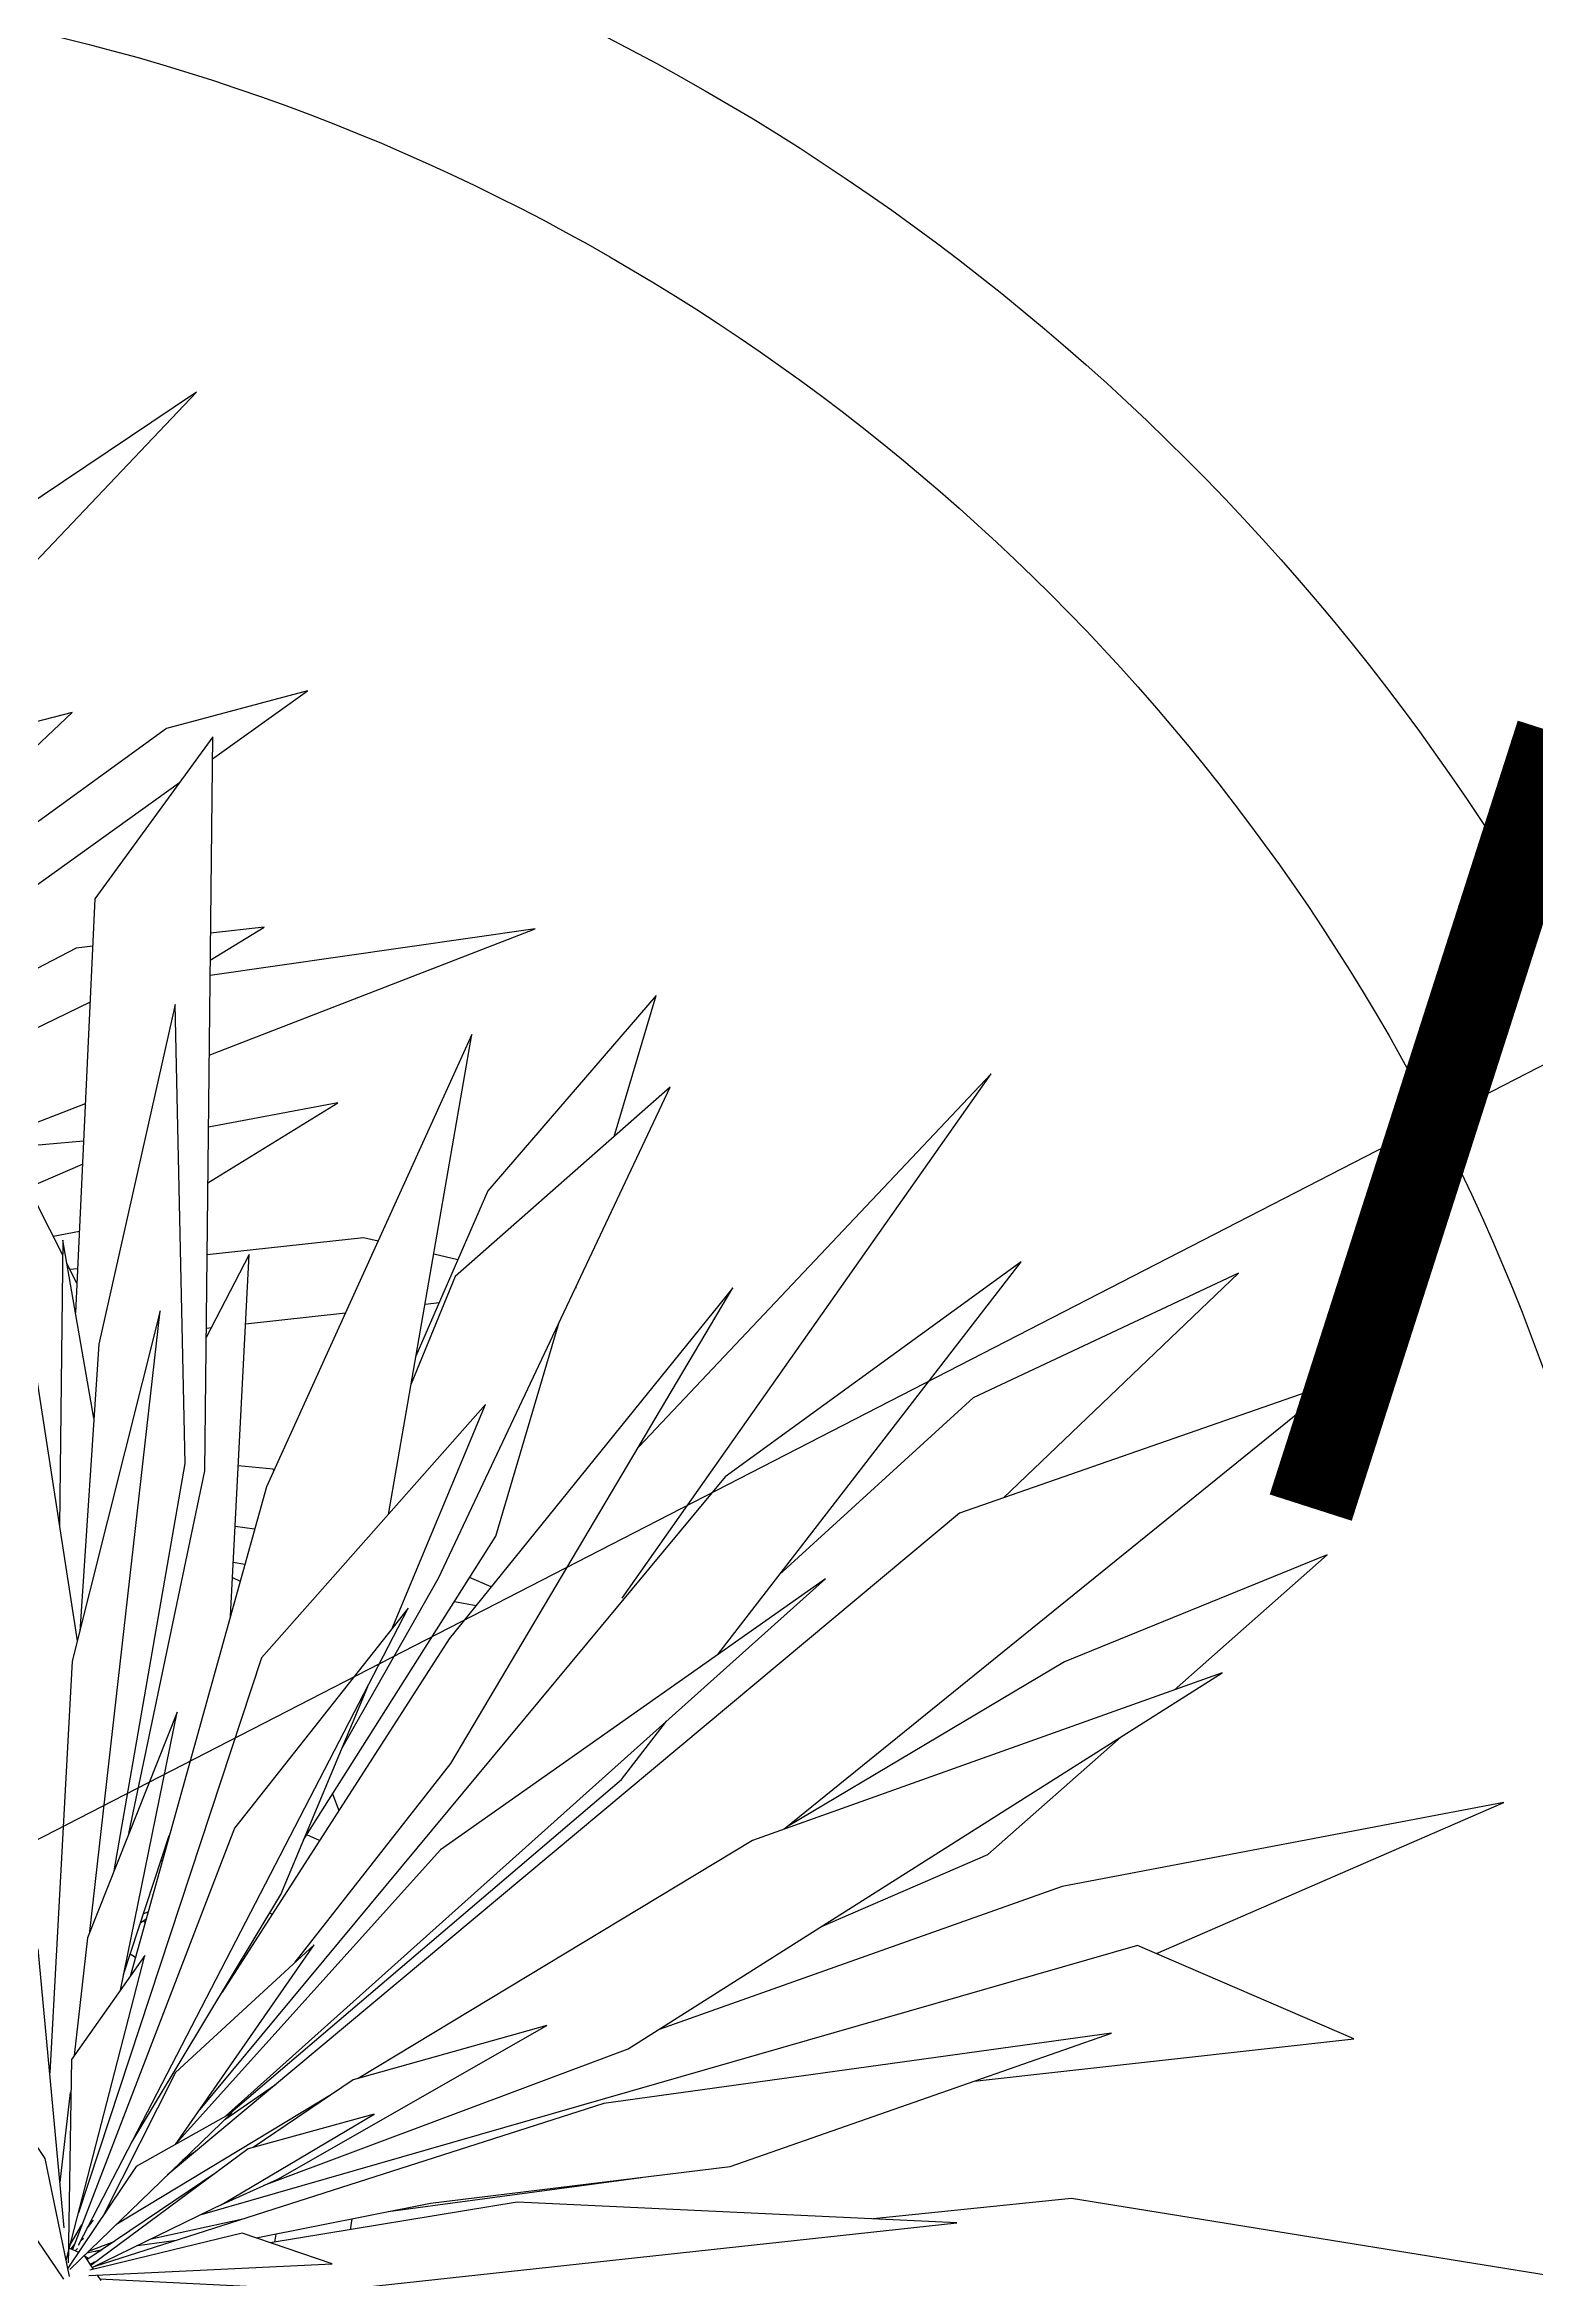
# Model space of a CAD drawing. Header units: millimetres. Extents: x -14813 to 141433, y -60308 to 84383.
# Drawn here: x 126254 to 126643, y 19435 to 20019 of the extents above; entities that cross this region are included whole.
import ezdxf

# ---------------------------------------------------------------- set-up
doc = ezdxf.new("R2010")
doc.units = ezdxf.units.MM
doc.layers.add('zelen', color=69, linetype='Continuous')
doc.layers.add('площадь', color=2, linetype='Continuous', lineweight=25, plot=False)
doc.layers.add('размер', color=1, linetype='Continuous', lineweight=25)
doc.layers.add('территория', color=74, linetype='Continuous', lineweight=25)
doc.styles.add('Аннотативный', font='')
doc.styles.get('Аннотативный').set_extended_font_data('GOST Common')
doc.dimstyles.new('Аннотативный', dxfattribs={"dimscale": 0, "dimtxt": 1.5, "dimasz": 1.5, "dimexe": 1.25, "dimexo": 0.625, "dimtad": 1, "dimdec": 0, "dimtxsty": 'Аннотативный', "dimblk": 'ARCHTICK', "dimcen": 2.5, "dimadec": 0, "dimazin": 0, "dimtfac": 1, "dimtdec": 0, "dimtmove": 0, "dimatfit": 3, "dimldrblk": 'CLOSEDBLANK', "dimfxl": 1, "dimarcsym": 0})

# ---------------------------------------------------------------- blocks, each defined once
blk = doc.blocks.new('p4')
at = {"color": 1, "linetype": 'Continuous'}
for p, q in [((2.47, 210.81), (138.06, 353.56)), ((138.06, 353.56), (76.88, 312.52)), ((160.91, 292.08), (131.93, 284.32)), ((141.38, 278.08), (160.91, 292.08)), ((69.48, 246.9), (112.47, 287.64)), ((112.47, 287.64), (77.45, 278.57)), ((131.93, 284.32), (58.17, 230.9)), ((141.43, 282.6), (117.16, 249.25)), ((139.79, 131.53), (141.43, 282.6)), ((98.58, 247.38), (134.6, 273.21)), ((117.16, 249.25), (113.19, 164.02)), ((116.71, 239.52), (113.28, 239.14)), ((140.72, 217.06), (207.82, 243.13)), ((207.82, 243.13), (140.9, 233.52)), ((140.93, 236.63), (152.02, 243.42)), ((152.02, 243.42), (140.99, 242.2)), ((113.28, 239.14), (85.75, 224.8)), ((110.56, 175.93), (83.79, 228.65)), ((116.17, 228.01), (90.46, 215.51)), ((133.67, 227.51), (117.96, 157.63)), ((135.73, 133.07), (133.67, 227.51)), ((232.67, 229.38), (198.04, 189.13)), ((224.08, 200.37), (232.67, 229.38)), ((194.79, 221.33), (152.48, 128.26)), ((177.6, 122.57), (194.79, 221.33)), ((225.67, 105.32), (301.63, 213.26)), ((301.63, 213.26), (229.11, 136.49)), ((98.08, 200.5), (115.2, 207.15)), ((140.43, 190.8), (167.17, 207.28)), ((167.17, 207.28), (140.56, 202.29)), ((187.88, 109.4), (235.55, 210.48)), ((235.55, 210.48), (191.36, 171.54)), ((114.84, 199.38), (99.35, 198.01)), ((113.57, 96.51), (98.05, 196.92)), ((103.48, 189.87), (114.62, 194.64)), ((198.04, 189.13), (183.26, 155.12)), ((108.58, 179.83), (113.98, 180.84)), ((172.48, 179.47), (140.27, 176.01)), ((175.45, 178.79), (172.48, 179.47)), ((110.6, 178.99), (109.91, 120.21)), ((116.95, 142.34), (110.6, 178.99)), ((148.95, 176.04), (140.08, 158.98)), ((145.06, 101.61), (148.95, 176.04)), ((191.88, 174.97), (186.92, 176.12)), ((113.48, 170.18), (111.42, 174.23)), ((113.62, 173.14), (112.06, 172.97)), ((191.36, 171.54), (182.27, 149.44)), ((245.42, 93.72), (307.81, 174.53)), ((307.81, 174.53), (246.91, 130.32)), ((352.6, 172.23), (297.96, 146.54)), ((304.2, 125.99), (352.6, 172.23)), ((185.13, 165.86), (188.07, 166.19)), ((248.51, 169.19), (190.11, 96.94)), ((190.43, 71.28), (248.51, 169.19)), ((216.11, 169.26), (216.32, 169.29)), ((216.32, 169.29), (216.14, 169.33)), ((130.61, 164.43), (112.52, 92.35)), ((116.16, 36.67), (130.61, 164.43)), ((140.11, 160.92), (141.15, 161.03)), ((148.2, 161.81), (168.75, 164.06)), ((199.69, 118.07), (212.74, 162.11)), ((117.96, 157.63), (114.06, 98.47)), ((258.99, 57.75), (372.75, 149.87)), ((372.75, 149.87), (295.15, 122.84)), ((197.6, 145.18), (151.48, 93.04)), ((178.26, 98.92), (197.6, 145.18)), ((297.96, 146.54), (258.12, 110.17)), ((121.13, 49.21), (135.73, 133.07)), ((124.16, 56.84), (139.79, 131.53)), ((246.91, 130.32), (138.74, 0.06)), ((153.87, 131.86), (146.67, 132.54)), ((154, 131.62), (153.87, 131.86)), ((152.48, 128.26), (124.42, 27.47)), ((295.15, 122.84), (132.02, -13.47)), ((150.04, 119.52), (146.02, 120.06)), ((160.12, 55.55), (199.69, 118.07)), ((145.64, 112.74), (148.04, 112.31)), ((370.82, 114.22), (316.78, 92.18)), ((339.3, 86.39), (370.82, 114.22)), ((144.05, -1.32), (267.57, 109.32)), ((145.47, 109.54), (147.06, 108.81)), ((168, 74.38), (187.88, 109.4)), ((267.57, 109.32), (188.32, 53.5)), ((198.77, 107.64), (194.3, 109.56)), ((113.76, -27.89), (181.67, 103.24)), ((181.67, 103.24), (145.92, 58)), ((191.18, 104.62), (195.67, 103.82)), ((190.11, 96.94), (143.34, 24.19)), ((112.52, 92.35), (107.87, 7.59)), ((151.48, 93.04), (113.79, -21.21)), ((316.78, 92.18), (259.51, 58.16)), ((226.94, 12.53), (349.21, 89.93)), ((349.21, 89.93), (252.52, 55.44)), ((155.43, 44.33), (173.33, 87.13)), ((134.07, 81.85), (115.67, 35.43)), ((122.42, 24.64), (134.07, 81.85)), ((225.56, 68), (234.81, 79.97)), ((300.95, 52.53), (328.35, 76.72)), ((158.41, 30.36), (190.43, 71.28)), ((144.66, -0.98), (225.56, 68)), ((166.11, 65.02), (167.41, 61.63)), ((407.19, 63.26), (316.25, 45.94)), ((335.68, 32.17), (407.19, 63.26)), ((145.92, 58), (112.55, -28.76)), ((123.07, 27.86), (132.48, 56.44)), ((163.43, 55.44), (160.77, 56.57)), ((252.52, 55.44), (171.34, 6.44)), ((130.81, 51.36), (131.04, 51.25)), ((188.32, 53.5), (133.76, -7.1)), ((266.62, 37.65), (300.95, 52.53)), ((124.76, -6.64), (155.43, 44.33)), ((316.25, 45.94), (233.32, 16.56)), ((126.59, 38.55), (127.71, 39.28)), ((128.09, 40.68), (127.18, 40.34)), ((127.49, 38.52), (127.2, 38.95)), ((127.49, 38.52), (127.2, 38.95)), ((153.14, 40.51), (153.67, 40.26)), ((110.83, -24.32), (105.5, 33.1)), ((115.67, 35.43), (112.92, 11.18)), ((133.73, -7.14), (162.33, 33.97)), ((162.33, 33.97), (133.76, 7.66)), ((331.79, 33.85), (138.74, -21.7)), ((376.34, 14.61), (331.79, 33.85)), ((111.27, -31), (127.43, 31.74)), ((127.43, 31.74), (112.35, 10.38)), ((124.46, 32.08), (125.51, 31.4)), ((124.46, 32.08), (125.51, 31.4)), ((106.93, -10.01), (86.23, 21.07)), ((154.85, -14.27), (210.19, 17.34)), ((210.19, 17.34), (170.34, 6.16)), ((326.46, 15.75), (221.9, 1.28)), ((247.93, -11.7), (326.46, 15.75)), ((298.17, 5.86), (376.34, 14.61)), ((112.35, 10.38), (111.7, -31.51)), ((152.04, -15.54), (226.94, 12.53)), ((133.76, 7.66), (119.02, -21.55)), ((143.9, -1.98), (154.34, 5.18)), ((170.34, 6.16), (149.75, -7.77)), ((112.05, 3.54), (109.96, -14.9)), ((221.9, 1.28), (117.15, -32.23)), ((165.89, 3.15), (121.49, -23.65)), ((111.99, -32.85), (145.33, -0.6)), ((145.33, -0.6), (125.64, -11.69)), ((143.65, -19.3), (174.63, -0.89)), ((174.63, -0.89), (148.69, -8.07)), ((92.79, -8.51), (110.72, -34.87)), ((148.69, -8.07), (116.33, -32.08)), ((137.98, -8.49), (135.21, -10.39)), ((111.96, -34.33), (106.93, -10.01)), ((125.64, -11.69), (111.6, -32.6)), ((142.28, -12.82), (115.54, -30.9)), ((186.24, -19.23), (247.93, -11.7)), ((142.68, -19.78), (154.85, -14.27)), ((177.55, -20.97), (229.63, -13.93)), ((318.19, -18.26), (277.39, -22.44)), ((421.01, -34.86), (318.19, -18.26)), ((115.58, -24.37), (116.89, -22.69)), ((116.6, -32.49), (143.65, -19.3)), ((128.72, -26.58), (147.64, -22.47)), ((150.39, -26.39), (186.24, -19.23)), ((204.11, -19.05), (153.28, -27.37)), ((170.09, -22.46), (169.74, -24.68)), ((294.62, -23.24), (204.11, -19.05)), ((112.13, -27.63), (114.51, -23.69)), ((114.28, -26.88), (114.82, -26.42)), ((115.86, -29.1), (121.14, -27.12)), ((147.51, -25.42), (116.14, -33)), ((125.94, -27.94), (133.92, -26.86)), ((166.03, -31.68), (147.51, -25.42)), ((154.41, -25.59), (154.15, -27.23)), ((166.26, -37.19), (294.62, -23.24)), ((110.62, -27.88), (110.68, -27.9)), ((111.73, -29.19), (111.7, -31.08)), ((111.92, -28.47), (113.79, -29.33)), ((112.25, -28.62), (112.95, -27.73)), ((112.29, -28.58), (112.79, -28.15)), ((112.72, -28.34), (112.64, -28.28)), ((113.12, -29.02), (113.62, -28.58)), ((113.16, -29.04), (113.21, -28.95)), ((114.94, -29.99), (116.83, -32.83)), ((115.83, -30.71), (114.99, -30.07)), ((115.49, -29.46), (118.72, -28.76)), ((115.94, -34.12), (166.03, -31.68)), ((116.13, -31.79), (117.65, -31.1)), ((116.94, -31.63), (116.71, -31.53)), ((116.78, -29.18), (118.43, -28.95)), ((116.99, -31.59), (116.83, -31.47)), ((117.78, -32.03), (117.67, -31.97)), ((118.44, -31.81), (118.04, -31.79)), ((116.93, -32.81), (116.75, -32.71)), ((117.63, -34.04), (118.38, -35.17)), ((118.12, -34.78), (166.26, -37.19))]:
    blk.add_line(p, q, dxfattribs=at)
blk = doc.blocks.new('_ArchTick')
at = {"color": 0, "linetype": 'ByBlock', "const_width": 0.15}
blk.add_lwpolyline([(-0.5, -0.5), (0.5, 0.5)], dxfattribs=at)
blk = doc.blocks.new('*D189')
at = {"layer": 'Defpoints', "color": 0, "transparency": 16777216}
for p in [(126616.56, 19737.67), (125638.43, 19234.41)]:
    blk.add_point(p, dxfattribs=at)
at = {"layer": 'размер', "color": 0, "lineweight": -2, "transparency": 16777216}
for p in [(128367.14, 20638.36), (125638.43, 19234.41)]:
    blk.add_line(p, (126616.56, 19737.67), dxfattribs=at)
at = {"layer": 'размер', "color": 0, "lineweight": -2, "transparency": 16777216, "xscale": 150, "yscale": 150, "zscale": 150}
for p, rotation in [((126616.56, 19737.67), 207.2263463047175), ((125638.43, 19234.41), 27.22634630471741)]:
    blk.add_blockref('_ArchTick', p, dxfattribs=dict(at, rotation=rotation))
at = {"layer": 'размер', "color": 0, "transparency": 16777216, "insert": (127978.72, 20593.15), "char_height": 150, "attachment_point": 5, "rotation": 27.22635, "style": 'Аннотативный'}
blk.add_mtext('∅1100', dxfattribs=at)
blk = doc.blocks.new('_ClosedBlank')
at = {"color": 0, "linetype": 'ByBlock', "lineweight": -2}
for p, q in [((-1, 0.17), (0, 0)), ((-1, 0.17), (-1, -0.17)), ((0, 0), (-1, -0.17))]:
    blk.add_line(p, q, dxfattribs=at)
blk = doc.blocks.new('*D196')
at = {"layer": 'Defpoints', "color": 0, "transparency": 16777216}
for p in [(120577.49, 19486.04), (129627.49, 19236.04), (120577.49, 13097.5)]:
    blk.add_point(p, dxfattribs=at)
at = {"layer": 'размер', "color": 0, "lineweight": -2, "transparency": 16777216}
for p, q in [((120577.49, 19423.54), (120577.49, 12972.5)), ((129627.49, 19173.54), (129627.49, 12972.5)), ((129627.49, 13097.5), (120577.49, 13097.5))]:
    blk.add_line(p, q, dxfattribs=at)
at = {"layer": 'размер', "color": 0, "lineweight": -2, "transparency": 16777216, "xscale": 150, "yscale": 150, "zscale": 150, "rotation": 180}
blk.add_blockref('_ArchTick', (120577.49, 13097.5), dxfattribs=at)
at = {"layer": 'размер', "color": 0, "lineweight": -2, "transparency": 16777216, "xscale": 150, "yscale": 150, "zscale": 150}
blk.add_blockref('_ArchTick', (129627.49, 13097.5), dxfattribs=at)
at = {"layer": 'размер', "color": 0, "transparency": 16777216, "insert": (125102.49, 13235), "char_height": 150, "attachment_point": 5, "style": 'Аннотативный'}
blk.add_mtext('9050', dxfattribs=at)
blk = doc.blocks.new('*D197')
at = {"layer": 'Defpoints', "color": 0, "transparency": 16777216}
for p in [(122577.49, 19486.04), (129627.49, 19236.04), (122577.49, 13499.04)]:
    blk.add_point(p, dxfattribs=at)
at = {"layer": 'размер', "color": 0, "lineweight": -2, "transparency": 16777216}
for p, q in [((122577.49, 19423.54), (122577.49, 13374.04)), ((129627.49, 19173.54), (129627.49, 13374.04)), ((129627.49, 13499.04), (122577.49, 13499.04))]:
    blk.add_line(p, q, dxfattribs=at)
at = {"layer": 'размер', "color": 0, "lineweight": -2, "transparency": 16777216, "xscale": 150, "yscale": 150, "zscale": 150, "rotation": 180}
blk.add_blockref('_ArchTick', (122577.49, 13499.04), dxfattribs=at)
at = {"layer": 'размер', "color": 0, "lineweight": -2, "transparency": 16777216, "xscale": 150, "yscale": 150, "zscale": 150}
blk.add_blockref('_ArchTick', (129627.49, 13499.04), dxfattribs=at)
at = {"layer": 'размер', "color": 0, "transparency": 16777216, "insert": (126102.49, 13636.54), "char_height": 150, "attachment_point": 5, "style": 'Аннотативный'}
blk.add_mtext('7050', dxfattribs=at)

msp = doc.modelspace()

# ---------------------------------------------------------------- linework, layer by layer
at = {"layer": 'площадь'}
for radius in [1600, 1100]:
    msp.add_circle((126127.49, 19486.04), radius, dxfattribs=at)
at = {"layer": 'территория'}
for radius in [600, 550]:
    msp.add_circle((126127.49, 19486.04), radius, dxfattribs=at)
for radius, start, end in [(1600, 15.43929, 90), (1100, 15.43929, 90), (1100, 284.50232, 0), (1600, 284.50232, 0)]:
    msp.add_arc((126127.49, 19486.04), radius, start, end, dxfattribs=at)

# ---------------------------------------------------------------- block references
at = {"layer": 'zelen', "xscale": 1.268164555402169, "yscale": 1.268164555402169, "zscale": 1.268164555402169}
msp.add_blockref('p4', (126118.21, 19479.47), dxfattribs=at)

# ---------------------------------------------------------------- dimensions: what is measured, and where the dimension line sits
at = {"layer": 'размер'}
dim = msp.add_diameter_dim_2p(p1=(125638.43, 19234.41), p2=(126616.56, 19737.67), dimstyle='Аннотативный', dxfattribs=at)
dim.commit()
dim.dimension.update_dxf_attribs({"geometry": '*D189', "text_midpoint": (128041.62, 20470.88), "dimtype": 163})
for base, p2, picture, middle in [((120577.49, 13097.5), (120577.49, 19486.04), '*D196', (125102.49, 13235)), ((122577.49, 13499.04), (122577.49, 19486.04), '*D197', (126102.49, 13636.54))]:
    dim = msp.add_linear_dim(base=base, p1=(129627.49, 19236.04), p2=p2, dimstyle='Аннотативный', dxfattribs=at)
    dim.commit()
    dim.dimension.update_dxf_attribs({"geometry": picture, "text_midpoint": middle})

doc.saveas('drawing.dxf')
